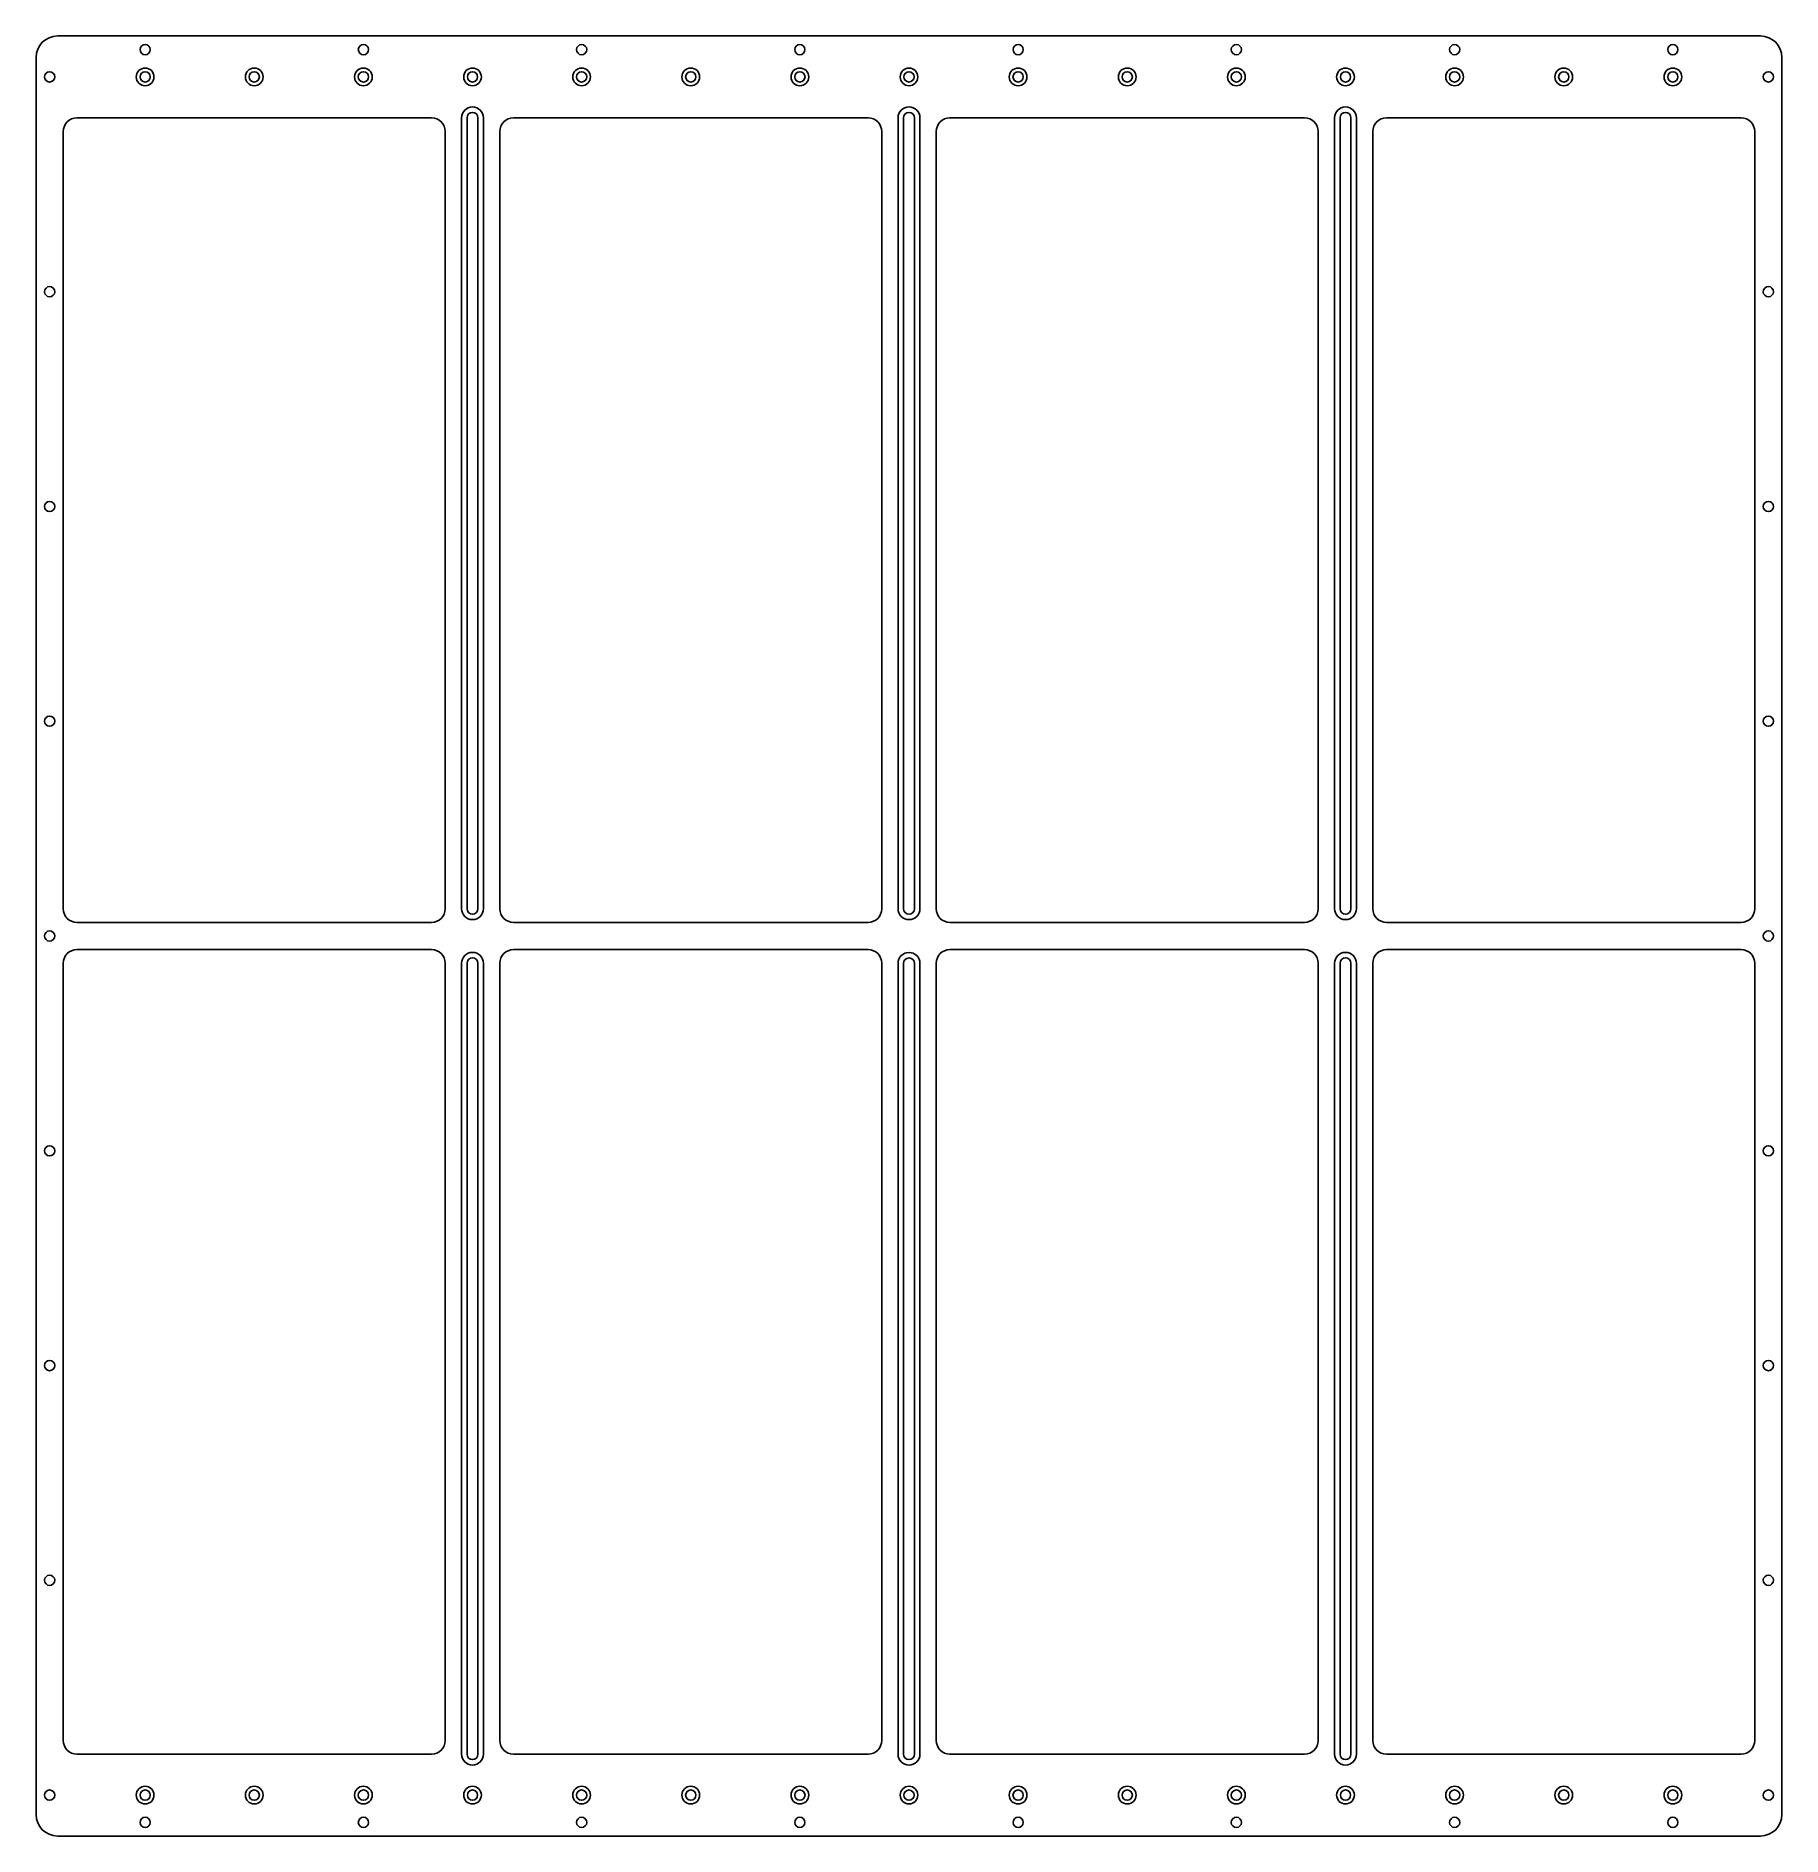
# Model space of a CAD drawing. Header units: inches. Extents: x 0 to 16, y 0 to 16.5.
import ezdxf

# ---------------------------------------------------------------- set-up
doc = ezdxf.new("R2010")
doc.units = ezdxf.units.IN
doc.header["$MEASUREMENT"] = 0

msp = doc.modelspace()

# ---------------------------------------------------------------- linework, layer by layer
for p, q in [((15.803, 16.5), (0.197, 16.5)), ((0, 16.303), (0, 0.197)), ((16, 0.197), (16, 16.303)), ((0.375, 15.75), (3.625, 15.75)), ((3.95, 15.75), (3.95, 8.5)), ((4.05, 8.5), (4.05, 15.75)), ((4.375, 15.75), (7.625, 15.75)), ((7.95, 15.75), (7.95, 8.5)), ((8.05, 8.5), (8.05, 15.75)), ((8.375, 15.75), (11.625, 15.75)), ((11.95, 15.75), (11.95, 8.5)), ((12.05, 8.5), (12.05, 15.75)), ((12.375, 15.75), (15.625, 15.75)), ((0.25, 8.625), (0.25, 15.625)), ((3.75, 8.625), (3.75, 15.625)), ((4.25, 15.625), (4.25, 8.625)), ((7.75, 15.625), (7.75, 8.625)), ((8.25, 15.625), (8.25, 8.625)), ((11.75, 15.625), (11.75, 8.625)), ((12.25, 8.625), (12.25, 15.625)), ((15.75, 15.625), (15.75, 8.625)), ((0.25, 8.5), (0.25, 8.625)), ((3.75, 8.625), (3.75, 8.5)), ((4.25, 8.625), (4.25, 8.5)), ((7.75, 8.625), (7.75, 8.5)), ((8.25, 8.625), (8.25, 8.5)), ((11.75, 8.625), (11.75, 8.5)), ((12.25, 8.625), (12.25, 8.5)), ((15.75, 8.625), (15.75, 8.5)), ((0.375, 8.375), (3.625, 8.375)), ((4.375, 8.375), (7.625, 8.375)), ((8.375, 8.375), (11.625, 8.375)), ((12.375, 8.375), (15.625, 8.375)), ((3.625, 8.125), (0.375, 8.125)), ((7.625, 8.125), (4.375, 8.125)), ((11.625, 8.125), (8.375, 8.125)), ((15.625, 8.125), (12.375, 8.125)), ((0.25, 7.875), (0.25, 8)), ((3.75, 8), (3.75, 7.875)), ((3.95, 8), (3.95, 0.75)), ((4.05, 0.75), (4.05, 8)), ((4.25, 7.875), (4.25, 8)), ((7.75, 7.875), (7.75, 8)), ((7.95, 7.999), (7.95, 0.75)), ((8.05, 0.75), (8.05, 7.999)), ((8.25, 8), (8.25, 7.875)), ((11.75, 8), (11.75, 7.875)), ((11.95, 8), (11.95, 0.75)), ((12.05, 0.75), (12.05, 8)), ((12.25, 8), (12.25, 7.875)), ((15.75, 8), (15.75, 7.875)), ((0.25, 0.875), (0.25, 7.875)), ((3.75, 0.875), (3.75, 7.875)), ((4.25, 7.875), (4.25, 0.875)), ((7.75, 7.875), (7.75, 0.875)), ((8.25, 7.875), (8.25, 0.875)), ((11.75, 7.875), (11.75, 0.875)), ((12.25, 0.875), (12.25, 7.875)), ((15.75, 7.875), (15.75, 0.875)), ((0.375, 0.75), (3.625, 0.75)), ((7.625, 0.75), (4.375, 0.75)), ((8.375, 0.75), (11.625, 0.75)), ((12.375, 0.75), (15.625, 0.75)), ((0.197, 0), (15.803, 0))]:
    msp.add_line(p, q)
at = {"ltscale": 0.2}
for p, q in [((3.9, 15.75), (3.9, 8.5)), ((4.1, 8.5), (4.1, 15.75)), ((7.9, 15.75), (7.9, 8.5)), ((8.1, 8.5), (8.1, 15.75)), ((11.9, 15.75), (11.9, 8.5)), ((12.1, 8.5), (12.1, 15.75)), ((3.9, 8), (3.9, 0.75)), ((4.1, 0.75), (4.1, 8)), ((7.9, 7.999), (7.9, 0.75)), ((8.1, 0.75), (8.1, 7.999)), ((11.9, 8), (11.9, 0.75)), ((12.1, 0.75), (12.1, 8))]:
    msp.add_line(p, q, dxfattribs=at)
for centre, radius in [((1, 16.375), 0.0469), ((3, 16.375), 0.0469), ((5, 16.375), 0.0469), ((7, 16.375), 0.0469), ((9, 16.375), 0.0469), ((11, 16.375), 0.0469), ((13, 16.375), 0.0469), ((15, 16.375), 0.0469), ((0.125, 16.125), 0.0469), ((1, 16.125), 0.047), ((2, 16.125), 0.047), ((3, 16.125), 0.047), ((4, 16.125), 0.047), ((5, 16.125), 0.047), ((6, 16.125), 0.047), ((7, 16.125), 0.047), ((8, 16.125), 0.047), ((9, 16.125), 0.047), ((10, 16.125), 0.047), ((11, 16.125), 0.047), ((12, 16.125), 0.047), ((13, 16.125), 0.047), ((14, 16.125), 0.047), ((15, 16.125), 0.047), ((15.875, 16.125), 0.0469), ((0.125, 14.156), 0.0469), ((15.875, 14.156), 0.0469), ((0.125, 12.187), 0.0469), ((15.875, 12.187), 0.0469), ((0.125, 10.219), 0.0469), ((15.875, 10.219), 0.0469), ((0.125, 8.25), 0.0469), ((15.875, 8.25), 0.0469), ((0.125, 6.281), 0.0469), ((15.875, 6.281), 0.0469), ((0.125, 4.312), 0.0469), ((15.875, 4.312), 0.0469), ((0.125, 2.344), 0.0469), ((15.875, 2.344), 0.0469), ((0.125, 0.375), 0.0469), ((1, 0.375), 0.047), ((2, 0.375), 0.047), ((3, 0.375), 0.047), ((4, 0.375), 0.047), ((5, 0.375), 0.047), ((6, 0.375), 0.047), ((7, 0.375), 0.047), ((8, 0.375), 0.047), ((9, 0.375), 0.047), ((10, 0.375), 0.047), ((11, 0.375), 0.047), ((12, 0.375), 0.047), ((13, 0.375), 0.047), ((14, 0.375), 0.047), ((15, 0.375), 0.047), ((15.875, 0.375), 0.0469), ((1, 0.125), 0.0469), ((3, 0.125), 0.0469), ((5, 0.125), 0.0469), ((7, 0.125), 0.0469), ((9, 0.125), 0.0469), ((11, 0.125), 0.0469), ((13, 0.125), 0.0469), ((15, 0.125), 0.0469)]:
    msp.add_circle(centre, radius)
at = {"ltscale": 0.1}
for centre in [(1, 16.125), (2, 16.125), (3, 16.125), (4, 16.125), (5, 16.125), (6, 16.125), (7, 16.125), (8, 16.125), (9, 16.125), (10, 16.125), (11, 16.125), (12, 16.125), (13, 16.125), (14, 16.125), (15, 16.125), (1, 0.375), (2, 0.375), (3, 0.375), (4, 0.375), (5, 0.375), (6, 0.375), (7, 0.375), (8, 0.375), (9, 0.375), (10, 0.375), (11, 0.375), (12, 0.375), (13, 0.375), (14, 0.375), (15, 0.375)]:
    msp.add_circle(centre, 0.081, dxfattribs=at)
for centre, radius, start, end in [((0.197, 16.303), 0.197, 90, 180), ((15.803, 16.303), 0.197, 0, 90), ((0.375, 15.625), 0.125, 90, 180), ((3.625, 15.625), 0.125, 0, 90), ((4, 15.75), 0.05, 0, 180), ((4.375, 15.625), 0.125, 90, 180), ((7.625, 15.625), 0.125, 0, 90), ((8, 15.75), 0.05, 0, 180), ((8.375, 15.625), 0.125, 90, 180), ((11.625, 15.625), 0.125, 0, 90), ((12, 15.75), 0.05, 0, 180), ((12.375, 15.625), 0.125, 90, 180), ((15.625, 15.625), 0.125, 0, 90), ((0.375, 8.5), 0.125, 180, 270), ((3.625, 8.5), 0.125, 270, 0), ((4, 8.5), 0.05, 180, 0), ((4.375, 8.5), 0.125, 180, 270), ((7.625, 8.5), 0.125, 270, 0), ((8, 8.5), 0.05, 180, 0), ((8.375, 8.5), 0.125, 180, 270), ((11.625, 8.5), 0.125, 270, 0), ((12, 8.5), 0.05, 180, 0), ((12.375, 8.5), 0.125, 180, 270), ((15.625, 8.5), 0.125, 270, 0), ((0.375, 8), 0.125, 90, 180), ((3.625, 8), 0.125, 0, 90), ((4.375, 8), 0.125, 90, 180), ((7.625, 8), 0.125, 0, 90), ((8.375, 8), 0.125, 90, 180), ((11.625, 8), 0.125, 0, 90), ((12.375, 8), 0.125, 90, 180), ((15.625, 8), 0.125, 0, 90), ((4, 8), 0.05, 0, 180), ((8, 7.999), 0.05, 0, 180), ((12, 8), 0.05, 0, 180), ((0.375, 0.875), 0.125, 180, 270), ((3.625, 0.875), 0.125, 270, 0), ((4.375, 0.875), 0.125, 180, 270), ((7.625, 0.875), 0.125, 270, 0), ((8.375, 0.875), 0.125, 180, 270), ((11.625, 0.875), 0.125, 270, 0), ((12.375, 0.875), 0.125, 180, 270), ((15.625, 0.875), 0.125, 270, 0), ((4, 0.75), 0.05, 180, 0), ((8, 0.75), 0.05, 180, 0), ((12, 0.75), 0.05, 180, 0), ((0.197, 0.197), 0.197, 180, 270), ((15.803, 0.197), 0.197, 270, 0)]:
    msp.add_arc(centre, radius, start, end)
at = {"ltscale": 0.2}
for centre, start, end in [((4, 15.75), 0, 180), ((8, 15.75), 0, 180), ((12, 15.75), 0, 180), ((4, 8.5), 180, 0), ((8, 8.5), 180, 0), ((12, 8.5), 180, 0), ((4, 8), 0, 180), ((8, 7.999), 0, 180), ((12, 8), 0, 180), ((4, 0.75), 180, 0), ((8, 0.75), 180, 0), ((12, 0.75), 180, 0)]:
    msp.add_arc(centre, 0.1, start, end, dxfattribs=at)

doc.saveas('drawing.dxf')
